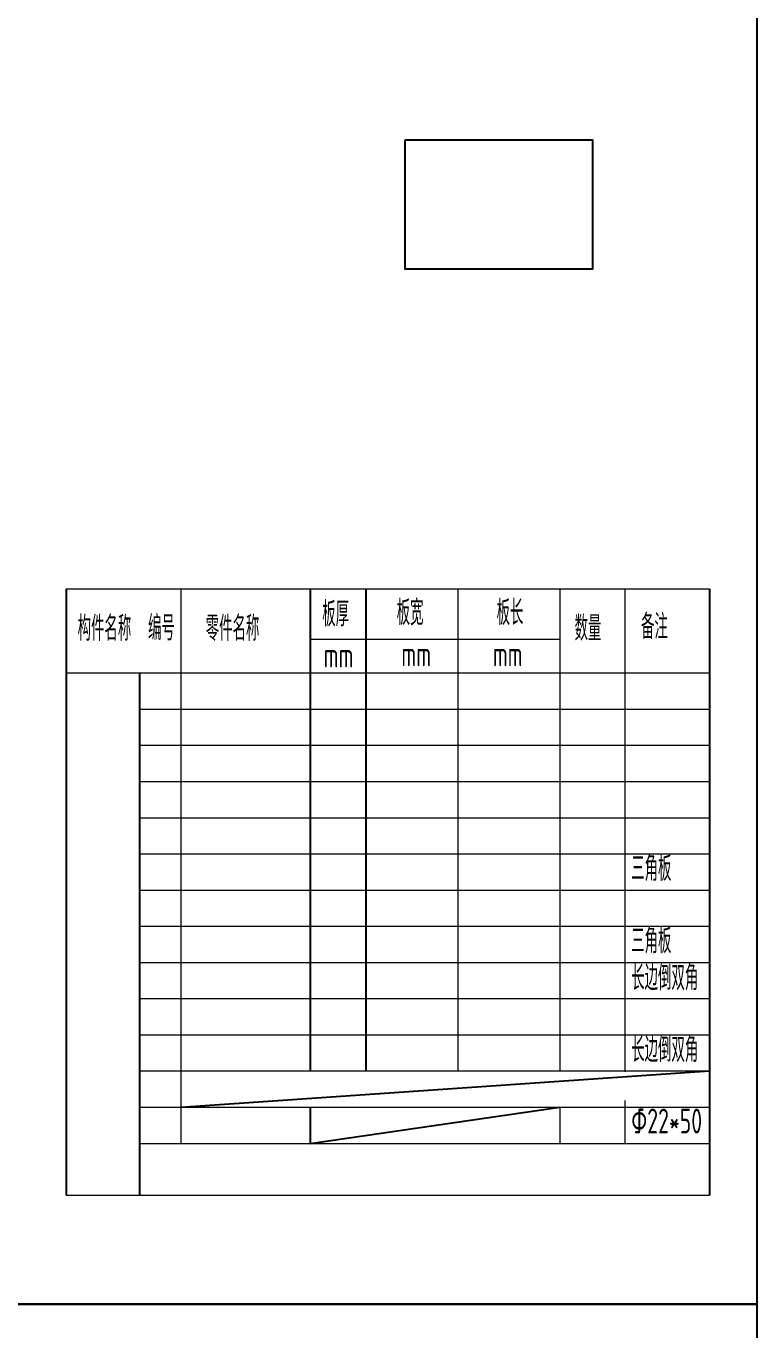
# Model space of a CAD drawing. Extents: x 533809 to 747315, y -17138 to 180511.
# Drawn here: x 671395 to 676029, y 138100 to 146370 of the extents above; entities that cross this region are included whole.
import ezdxf

# ---------------------------------------------------------------- set-up
doc = ezdxf.new("R2010")
doc.units = 0
doc.header["$LTSCALE"] = 1000
doc.header["$MEASUREMENT"] = 0
doc.layers.add('钢架', color=7, linetype='Continuous', lineweight=25)
doc.styles.add('hz', font='gbenor.shx', dxfattribs={"width": 0.75, "height": 100, "bigfont": 'gbcbig.shx'})

msp = doc.modelspace()

# ---------------------------------------------------------------- linework, layer by layer
at = {"color": 1}
for p, q in [((671650.1, 142800.9), (671650.1, 138953.6)), ((672116, 138953.6), (672116, 142266.9))]:
    msp.add_line(p, q, dxfattribs=at)
for p, q in [((673195.7, 142800.9), (673195.7, 139971.7)), ((673549.5, 142800.9), (673549.5, 140430.8)), ((675727.9, 142800.9), (675727.9, 138953.6)), ((673549.5, 140430.8), (673549.5, 139742.2)), ((673195.7, 139971.7), (673195.7, 139742.2)), ((672376, 139512.7), (675727.9, 139742.2)), ((673195.7, 139512.7), (673195.7, 139283.1)), ((673195.7, 139283.1), (674778.5, 139512.7))]:
    msp.add_line(p, q)
for points in [[(664149.1, 146662.3), (676029.1, 146662.3), (676029.1, 138262.3), (664149.1, 138262.3)], [(673798.9, 145647.9), (674987.6, 145647.9), (674987.6, 144826.9), (673798.9, 144826.9)], [(664149.1, 138262.3), (676029.1, 138262.3), (676029.1, 129862.3), (664149.1, 129862.3)]]:
    msp.add_lwpolyline(points, close=True)
at = {"layer": '钢架', "lineweight": 13}
for p, q in [((671650.1, 142800.9), (675727.9, 142800.9)), ((672376, 142800.9), (672376, 139283.1)), ((674133.5, 142800.9), (674133.5, 140430.8)), ((674778.5, 142800.9), (674778.5, 140201.2)), ((675191.2, 142800.9), (675191.2, 140196.3)), ((673195.7, 142481.5), (674778.5, 142481.5)), ((671650.1, 142266.9), (675727.9, 142266.9)), ((672116, 142037.4), (675727.9, 142037.4)), ((672116, 141807.9), (675727.9, 141807.9)), ((672116, 141578.4), (675727.9, 141578.4)), ((672116, 141578.4), (675727.9, 141578.4)), ((672116, 141348.8), (675727.9, 141348.8)), ((672116, 141119.3), (675727.9, 141119.3)), ((672116, 140889.8), (675727.9, 140889.8)), ((672116, 140660.3), (675727.9, 140660.3)), ((672116, 140430.8), (675727.9, 140430.8)), ((674133.5, 140430.8), (674133.5, 139742.2)), ((672116, 140201.2), (675727.9, 140201.2)), ((674778.5, 140201.2), (674778.5, 139742.2)), ((675191.2, 140198), (675191.2, 139737.3)), ((672116, 139971.7), (675727.9, 139971.7)), ((672116, 139971.7), (675727.9, 139971.7)), ((672116, 139971.7), (675727.9, 139971.7)), ((672116, 139971.7), (675727.9, 139971.7)), ((672116, 139742.2), (675727.9, 139742.2)), ((672116, 139742.2), (675727.9, 139742.2)), ((672116, 139512.7), (675727.9, 139512.7)), ((674778.5, 139512.7), (674778.5, 139283.1)), ((675191.2, 139555.9), (675191.2, 139283.1)), ((673195.7, 139414.8), (673195.7, 139412.7)), ((673195.7, 139414.8), (673195.7, 139412.7)), ((672116, 139283.1), (675727.9, 139283.1)), ((671650.1, 138953.6), (675727.9, 138953.6))]:
    msp.add_line(p, q, dxfattribs=at)

# ---------------------------------------------------------------- texts
at = {"layer": '钢架', "lineweight": 13, "char_height": 157.39, "attachment_point": 1, "style": 'hz'}
for s, insert, width in [('板宽', (673745, 142728), 645.006), ('板长', (674378.6, 142728), 645.006), ('板厚', (673273.1, 142719), 712.112), ('备注', (675294.4, 142639.1), 645.006), ('构件名称', (671722, 142627.7), 645.006), ('编号', (672168.7, 142630.6), 645.006), ('零件名称', (672534.3, 142627.7), 795.006), ('数量', (674872.9, 142629), 645.006), ('mm', (673282, 142458.6), 727.44), ('mm', (673774.8, 142466), 645.006), ('mm', (674354.5, 142466), 645.006), ('三角板', (675232, 141105.1), 645.006), ('三角板', (675232, 140646.1), 645.006), ('长边倒双角', (675232, 140411.6), 645.006), ('长边倒双角', (675232, 139955.9), 645.006), ('Φ22*50', (675232, 139503.4), 645.006)]:
    msp.add_mtext(s, dxfattribs=dict(at, insert=insert, width=width))

doc.saveas('drawing.dxf')
